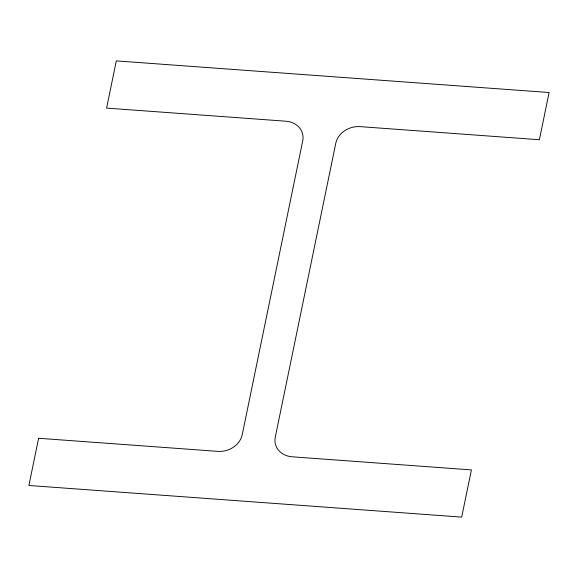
<?xml version="1.0" encoding="UTF-8"?>
<svg xmlns="http://www.w3.org/2000/svg" width="578" height="578" viewBox="0 0 578 578"><rect width="100%" height="100%" fill="white"/><g stroke="black" fill="none" stroke-linecap="round" stroke-linejoin="round"><path stroke-width="0.87" d="M38.618 438.269L28.9 485.477L461.692 517.108L471.41 469.9L292.201 456.801A21.256 17.911 -17 0 1 275.28 437.134L335.775 143.286A21.256 17.911 -17 0 1 360.173 126.633L539.382 139.732L549.1 92.523L116.308 60.892L106.59 108.1L285.799 121.199A21.256 17.911 -17 0 1 302.72 140.866L242.225 434.714A21.256 17.911 -17 0 1 217.827 451.367L38.618 438.269"/></g></svg>
